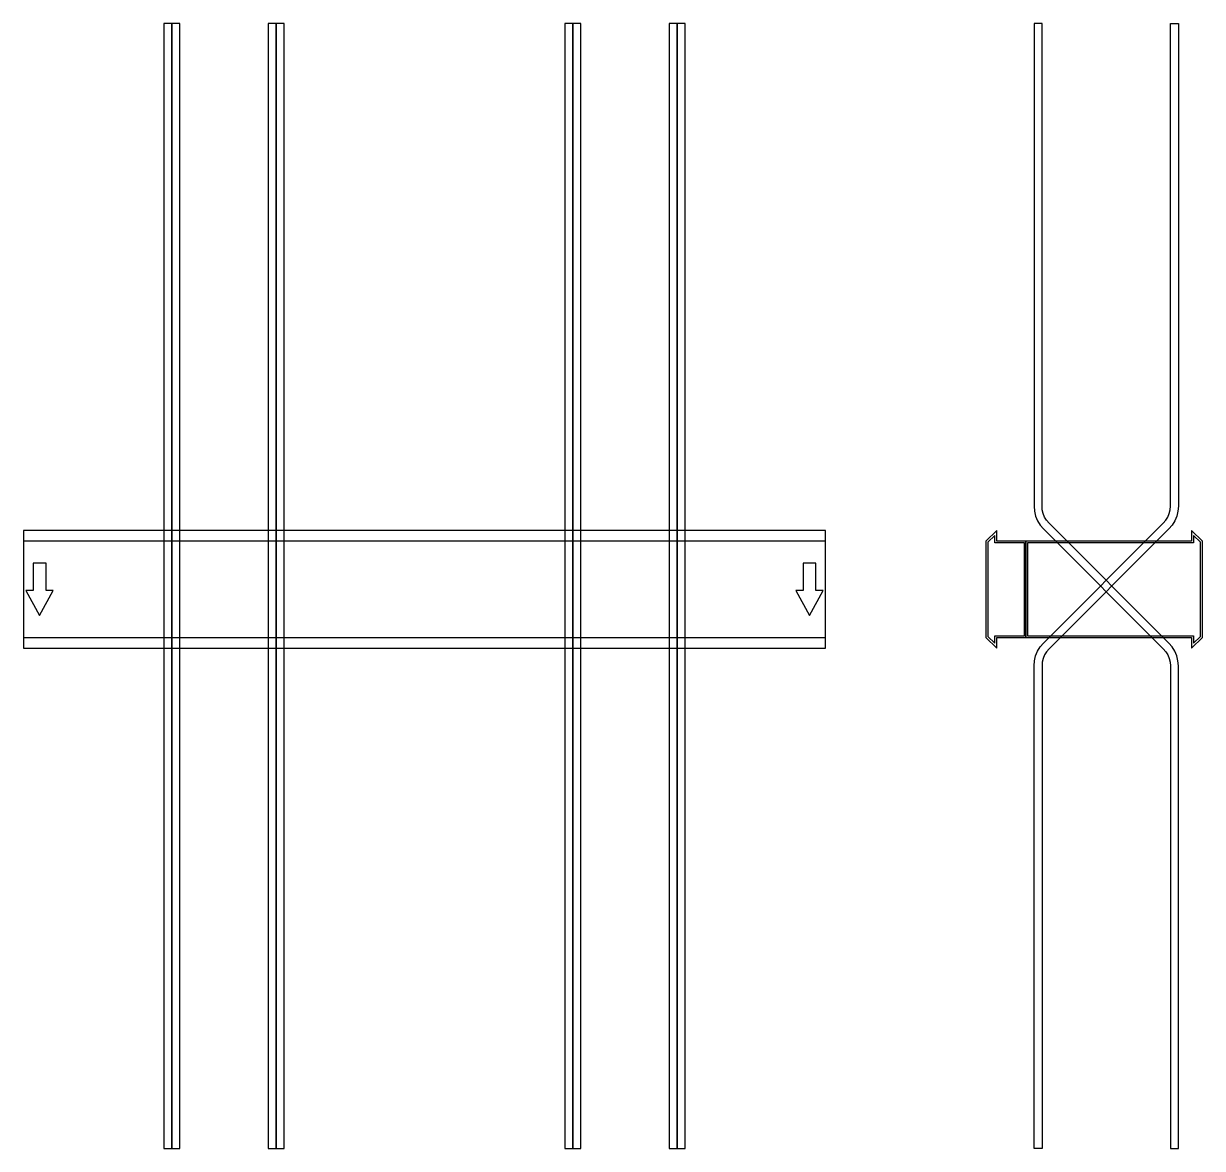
# Model space of a CAD drawing. Extents: x 0 to 1470, y -697 to 705.
import ezdxf

# ---------------------------------------------------------------- set-up
doc = ezdxf.new("R2010")
doc.units = 0
doc.layers.add('Halfen', color=7, linetype='CONTINUOUS')

msp = doc.modelspace()

# ---------------------------------------------------------------- linework, layer by layer
at = {"layer": 'Halfen', "color": 7}
for points in [[(185, -696.961), (185, 705.246), (175, 705.246), (175, -696.961)], [(195, -696.961), (195, 705.246), (185, 705.246), (185, -696.961)], [(315, -696.961), (315, 705.246), (305, 705.246), (305, -696.961)], [(325, -696.961), (325, 705.246), (315, 705.246), (315, -696.961)], [(685, -696.961), (685, 705.246), (675, 705.246), (675, -696.961)], [(695, -696.961), (695, 705.246), (685, 705.246), (685, -696.961)], [(815, -696.961), (815, 705.246), (805, 705.246), (805, -696.961)], [(825, -696.961), (825, 705.246), (815, 705.246), (815, -696.961)], [(1440, -696.961), (1440, -95.355), (1439.508, -89.098), (1438.042, -82.995), (1435.64, -77.196), (1432.361, -71.844), (1428.284, -67.071), (1278.787, 82.426), (1275.729, 86.006), (1273.27, 90.02), (1271.468, 94.369), (1270.369, 98.947), (1270, 103.64), (1270, 166.246), (1270, 705.246), (1260, 705.246), (1260, 166.246), (1260, 103.64), (1260.492, 97.382), (1261.958, 91.279), (1264.36, 85.48), (1267.639, 80.128), (1271.716, 75.355), (1421.213, -74.142), (1424.271, -77.722), (1426.73, -81.736), (1428.532, -86.085), (1429.631, -90.662), (1430, -95.355), (1430, -696.961)], [(1260, -696.961), (1260, -95.355), (1260.492, -89.098), (1261.958, -82.995), (1264.36, -77.196), (1267.639, -71.844), (1271.716, -67.071), (1421.213, 82.426), (1424.271, 86.006), (1426.73, 90.02), (1428.532, 94.369), (1429.631, 98.947), (1430, 103.64), (1430, 166.246), (1430, 705.246), (1440, 705.246), (1440, 166.246), (1440, 103.64), (1439.508, 97.382), (1438.042, 91.279), (1435.64, 85.48), (1432.361, 80.128), (1428.284, 75.355), (1278.787, -74.142), (1275.729, -77.722), (1273.27, -81.736), (1271.468, -86.085), (1270.369, -90.662), (1270, -95.355), (1270, -696.961)], [(0, -73.5), (1000, -73.5), (1000, 73.5), (0, 73.5)], [(1250, -60), (1250, 60), (1213.5, 60), (1213.5, 73.5), (1200, 60), (1200, -60), (1213.5, -73.5), (1213.5, -60)], [(1470, -60), (1470, 60), (1456.5, 73.5), (1456.5, 60), (1250, 60), (1250, -60), (1456.5, -60), (1456.5, -73.5)], [(0, -60), (1000, -60), (1000, 60), (0, 60)], [(1248, -58), (1248, 58), (1211, 58), (1211, 67.25), (1202.5, 58.75), (1202.5, -58.75), (1211, -67.25), (1211, -58)], [(1467.5, -58.75), (1467.5, 58.75), (1459, 67.25), (1459, 58), (1252, 58), (1252, -58), (1459, -58), (1459, -67.25)], [(20, -32.5), (37, -1.5), (28, -1.5), (28, 32.5), (12, 32.5), (12, -1.5), (3, -1.5)], [(980, -32.5), (997, -1.5), (988, -1.5), (988, 32.5), (972, 32.5), (972, -1.5), (963, -1.5)]]:
    msp.add_lwpolyline(points, close=True, dxfattribs=at)

doc.saveas('drawing.dxf')
